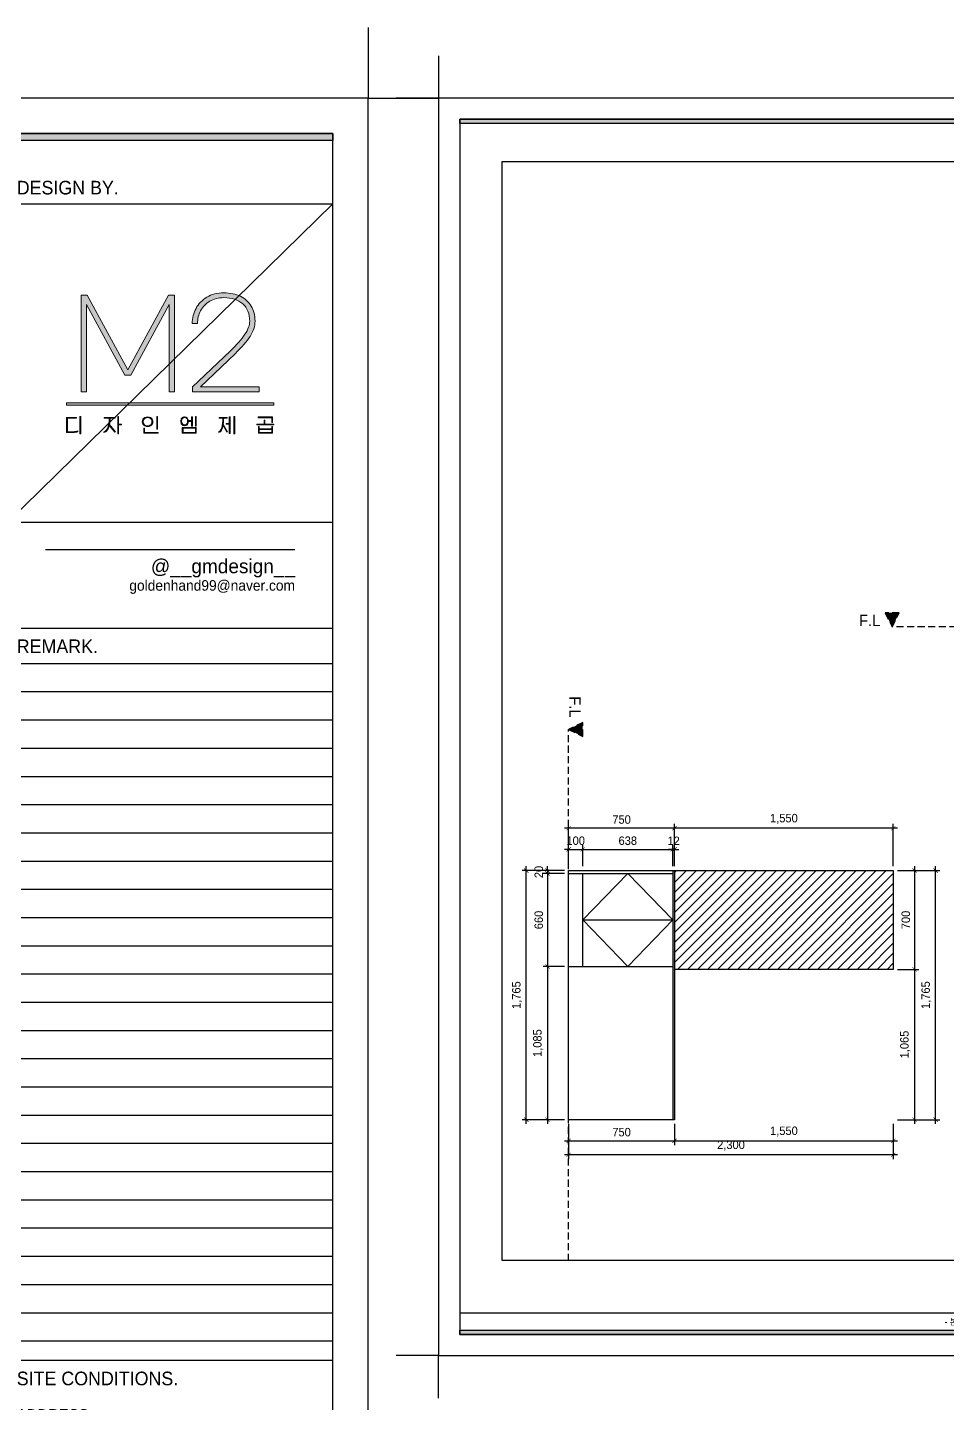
# Model space of a CAD drawing. Header units: inches. Extents: x 180277 to 249577, y 30223 to 92457.
# Drawn here: x 220865 to 227382, y 60517 to 70266 of the extents above; entities that cross this region are included whole.
import ezdxf
from ezdxf.enums import TextEntityAlignment as Align

# ---------------------------------------------------------------- set-up
doc = ezdxf.new("R2010")
doc.units = ezdxf.units.IN
doc.header["$LTSCALE"] = 50
doc.header["$MEASUREMENT"] = 0
doc.header["$PDSIZE"] = 700.071425
doc.linetypes.add('DASHEDX2', pattern=[1.5, 1, -0.5])
for name, color, linetype in [('03-WAL NEW', 3, 'Continuous'), ('06-FUR', 6, 'Continuous'), ('07-DIM WAL', 5, 'Continuous'), ('_U+B808_U+C774_U+C5B4 2', 7, 'Continuous'), ('F-SYM', 7, 'Continuous'), ('FORM(YOURNAME)-11', 1, 'Continuous'), ('FORM(YOURNAME)-11 @ 1', 1, 'Continuous')]:
    doc.layers.add(name, color=color, linetype=linetype)
doc.styles.add('HY 울릉도 L', font='')
doc.styles.add('YOURNAME', font='HY울릉도M.TTF')
doc.styles.add('코레일둥고', font='Korail_Round_Gothic_Medium.ttf')
doc.styles.get('HY 울릉도 L').set_extended_font_data('HY울릉도L')
doc.dimstyles.new('30', dxfattribs={"dimscale": 30, "dimtxt": 2, "dimasz": 1, "dimexe": 1, "dimexo": 1, "dimgap": 1, "dimtad": 1, "dimdec": 0, "dimrnd": 0.05, "dimdsep": 46, "dimlunit": 6, "dimtxsty": 'HY 울릉도 L', "dimblk": 'ARCHTICK', "dimcen": 2.5, "dimdle": 1, "dimclrd": 133, "dimclre": 133, "dimclrt": 30, "dimadec": 0, "dimazin": 0, "dimtfac": 1, "dimtdec": 0, "dimtix": 1, "dimtmove": 2, "dimatfit": 3, "dimldrblk": 'ARCHTICK', "dimfxl": 0, "dimlwd": -1, "dimlwe": -1, "dimarcsym": 0})

# ---------------------------------------------------------------- blocks, each defined once
blk = doc.blocks.new('block 34')
at = {"layer": '_U+B808_U+C774_U+C5B4 2'}
h = blk.add_hatch(color=35, dxfattribs=at)
h.dxf.hatch_style = 2
h.paths.add_polyline_path([(674.6, -105.53), (675.73, -105.53), (683.42, -119.69), (691.1, -105.53), (692.22, -105.53), (692.22, -123.82), (691.22, -123.82), (691.22, -107.31), (683.97, -120.67), (682.84, -120.67), (675.59, -107.31), (675.59, -123.82), (674.6, -123.82)])
h = blk.add_hatch(color=35, dxfattribs=at)
h.dxf.hatch_style = 2
edge = h.paths.add_edge_path()
edge.add_spline(control_points=[(704.68, -105.78), (705.57, -106.21), (706.25, -106.83), (706.73, -107.63), (707.21, -108.43), (707.45, -109.38), (707.45, -110.46), (707.45, -111.43), (707.14, -112.39), (706.53, -113.34), (705.92, -114.29), (704.98, -115.38), (703.7, -116.62), (703.7, -116.62), (697.12, -122.91), (697.12, -122.91), (697.12, -122.91), (708.26, -122.91), (708.26, -122.91), (708.26, -122.91), (708.26, -123.82), (708.26, -123.82), (708.26, -123.82), (695.66, -123.82), (695.66, -123.82), (695.66, -123.82), (695.66, -122.91), (695.66, -122.91), (695.66, -122.91), (702.73, -116.15), (702.73, -116.15), (703.99, -114.93), (704.93, -113.86), (705.54, -112.95), (706.15, -112.03), (706.45, -111.2), (706.45, -110.46), (706.45, -109.07), (706.01, -107.98), (705.12, -107.2), (704.23, -106.42), (703.05, -106.03), (701.57, -106.03), (700.53, -106.03), (699.64, -106.26), (698.89, -106.71), (698.15, -107.15), (697.57, -107.75), (697.18, -108.5), (696.79, -109.25), (696.59, -110.06), (696.59, -110.94), (696.59, -110.94), (695.59, -110.94), (695.59, -110.94), (695.59, -109.89), (695.83, -108.93), (696.3, -108.05), (696.77, -107.17), (697.46, -106.46), (698.36, -105.93), (699.26, -105.4), (700.33, -105.13), (701.57, -105.13), (702.76, -105.13), (703.79, -105.35), (704.68, -105.78)], knot_values=[0, 0, 0, 0, 1, 1, 1, 2, 2, 2, 3, 3, 3, 4, 4, 4, 5, 5, 5, 6, 6, 6, 7, 7, 7, 8, 8, 8, 9, 9, 9, 10, 10, 10, 11, 11, 11, 12, 12, 12, 13, 13, 13, 14, 14, 14, 15, 15, 15, 16, 16, 16, 17, 17, 17, 18, 18, 18, 19, 19, 19, 20, 20, 20, 21, 21, 21, 22, 22, 22, 22], degree=3, periodic=0)
at = {"layer": '_U+B808_U+C774_U+C5B4 2', "lineweight": 0}
blk.add_lwpolyline([(674.6, -105.53), (675.73, -105.53), (683.42, -119.69), (691.1, -105.53), (692.22, -105.53), (692.22, -123.82), (691.22, -123.82), (691.22, -107.31), (683.97, -120.67), (682.84, -120.67), (675.59, -107.31), (675.59, -123.82), (674.6, -123.82), (674.6, -105.53)], dxfattribs=at)
blk.add_open_spline([(704.68, -105.78), (705.57, -106.21), (706.25, -106.83), (706.73, -107.63), (707.21, -108.43), (707.45, -109.38), (707.45, -110.46), (707.45, -111.43), (707.14, -112.39), (706.53, -113.34), (705.92, -114.29), (704.98, -115.38), (703.7, -116.62), (703.7, -116.62), (697.12, -122.91), (697.12, -122.91), (697.12, -122.91), (708.26, -122.91), (708.26, -122.91), (708.26, -122.91), (708.26, -123.82), (708.26, -123.82), (708.26, -123.82), (695.66, -123.82), (695.66, -123.82), (695.66, -123.82), (695.66, -122.91), (695.66, -122.91), (695.66, -122.91), (702.73, -116.15), (702.73, -116.15), (703.99, -114.93), (704.93, -113.86), (705.54, -112.95), (706.15, -112.03), (706.45, -111.2), (706.45, -110.46), (706.45, -109.07), (706.01, -107.98), (705.12, -107.2), (704.23, -106.42), (703.05, -106.03), (701.57, -106.03), (700.53, -106.03), (699.64, -106.26), (698.89, -106.71), (698.15, -107.15), (697.57, -107.75), (697.18, -108.5), (696.79, -109.25), (696.59, -110.06), (696.59, -110.94), (696.59, -110.94), (695.59, -110.94), (695.59, -110.94), (695.59, -109.89), (695.83, -108.93), (696.3, -108.05), (696.77, -107.17), (697.46, -106.46), (698.36, -105.93), (699.26, -105.4), (700.33, -105.13), (701.57, -105.13), (702.76, -105.13), (703.79, -105.35), (704.68, -105.78)], degree=3, knots=[0, 0, 0, 0, 1, 1, 1, 2, 2, 2, 3, 3, 3, 4, 4, 4, 5, 5, 5, 6, 6, 6, 7, 7, 7, 8, 8, 8, 9, 9, 9, 10, 10, 10, 11, 11, 11, 12, 12, 12, 13, 13, 13, 14, 14, 14, 15, 15, 15, 16, 16, 16, 17, 17, 17, 18, 18, 18, 19, 19, 19, 20, 20, 20, 21, 21, 21, 22, 22, 22, 22], dxfattribs=at)
blk = doc.blocks.new('block 35')
at = {"layer": '_U+B808_U+C774_U+C5B4 2'}
h = blk.add_hatch(color=35, dxfattribs=at)
h.dxf.hatch_style = 2
edge = h.paths.add_edge_path()
edge.add_spline(control_points=[(673.72, -128.8), (673.72, -128.8), (672, -128.8), (672, -128.8), (672, -128.8), (672, -131.36), (672, -131.36), (672, -131.36), (673.14, -131.36), (673.14, -131.36), (673.29, -131.36), (673.44, -131.34), (673.6, -131.31), (673.75, -131.28), (673.88, -131.24), (673.98, -131.2), (673.98, -131.2), (673.98, -131.35), (673.98, -131.35), (673.88, -131.4), (673.75, -131.44), (673.6, -131.47), (673.45, -131.49), (673.3, -131.51), (673.14, -131.51), (673.14, -131.51), (671.83, -131.51), (671.83, -131.51), (671.83, -131.51), (671.83, -128.65), (671.83, -128.65), (671.83, -128.65), (673.72, -128.65), (673.72, -128.65), (673.72, -128.65), (673.72, -128.8), (673.72, -128.8)], knot_values=[0, 0, 0, 0, 1, 1, 1, 2, 2, 2, 3, 3, 3, 4, 4, 4, 5, 5, 5, 6, 6, 6, 7, 7, 7, 8, 8, 8, 9, 9, 9, 10, 10, 10, 11, 11, 11, 12, 12, 12, 12], degree=3, periodic=0)
h.paths.add_polyline_path([(674.54, -131.73), (674.38, -131.74), (674.38, -128.5), (674.54, -128.5)])
h = blk.add_hatch(color=35, dxfattribs=at)
h.dxf.hatch_style = 2
edge = h.paths.add_edge_path()
edge.add_spline(control_points=[(679.96, -130.01), (679.96, -130.01), (681.09, -131.37), (681.09, -131.37), (681.09, -131.37), (680.96, -131.47), (680.96, -131.47), (680.96, -131.47), (679.92, -130.19), (679.92, -130.19), (679.82, -130.57), (679.69, -130.87), (679.52, -131.09), (679.35, -131.32), (679.14, -131.46), (678.9, -131.51), (678.9, -131.51), (678.9, -131.36), (678.9, -131.36), (679.11, -131.3), (679.3, -131.16), (679.45, -130.93), (679.6, -130.7), (679.71, -130.39), (679.79, -130.03), (679.86, -129.66), (679.91, -129.25), (679.91, -128.8), (679.91, -128.8), (678.97, -128.8), (678.97, -128.8), (678.97, -128.8), (678.97, -128.65), (678.97, -128.65), (678.97, -128.65), (681, -128.65), (681, -128.65), (681, -128.65), (681, -128.8), (681, -128.8), (681, -128.8), (680.07, -128.8), (680.07, -128.8), (680.06, -129.26), (680.03, -129.66), (679.96, -130.01)], knot_values=[0, 0, 0, 0, 1, 1, 1, 2, 2, 2, 3, 3, 3, 4, 4, 4, 5, 5, 5, 6, 6, 6, 7, 7, 7, 8, 8, 8, 9, 9, 9, 10, 10, 10, 11, 11, 11, 12, 12, 12, 13, 13, 13, 14, 14, 14, 15, 15, 15, 15], degree=3, periodic=0)
h.paths.add_polyline_path([(682.21, -130.06), (681.69, -130.06), (681.69, -131.73), (681.54, -131.73), (681.54, -128.5), (681.69, -128.5), (681.69, -129.92), (682.21, -129.92)])
h = blk.add_hatch(color=35, dxfattribs=at)
h.dxf.hatch_style = 2
edge = h.paths.add_edge_path()
edge.add_spline(control_points=[(687.69, -128.68), (687.84, -128.76), (687.95, -128.87), (688.03, -129.01), (688.11, -129.15), (688.15, -129.3), (688.15, -129.47), (688.15, -129.64), (688.11, -129.8), (688.03, -129.94), (687.95, -130.08), (687.84, -130.19), (687.69, -130.27), (687.54, -130.35), (687.36, -130.39), (687.15, -130.39), (686.95, -130.39), (686.77, -130.35), (686.62, -130.27), (686.47, -130.19), (686.36, -130.08), (686.28, -129.94), (686.2, -129.8), (686.16, -129.64), (686.16, -129.47), (686.16, -129.3), (686.2, -129.15), (686.28, -129.01), (686.36, -128.87), (686.47, -128.76), (686.62, -128.68), (686.77, -128.6), (686.95, -128.56), (687.15, -128.56), (687.36, -128.56), (687.54, -128.6), (687.69, -128.68)], knot_values=[0, 0, 0, 0, 1, 1, 1, 2, 2, 2, 3, 3, 3, 4, 4, 4, 5, 5, 5, 6, 6, 6, 7, 7, 7, 8, 8, 8, 9, 9, 9, 10, 10, 10, 11, 11, 11, 12, 12, 12, 12], degree=3, periodic=0)
edge = h.paths.add_edge_path()
edge.add_spline(control_points=[(686.72, -128.79), (686.59, -128.86), (686.49, -128.95), (686.43, -129.07), (686.36, -129.18), (686.32, -129.32), (686.32, -129.47), (686.32, -129.63), (686.36, -129.76), (686.43, -129.88), (686.49, -130), (686.59, -130.09), (686.72, -130.15), (686.84, -130.22), (686.99, -130.25), (687.15, -130.25), (687.32, -130.25), (687.46, -130.22), (687.59, -130.15), (687.72, -130.09), (687.81, -130), (687.88, -129.88), (687.95, -129.76), (687.98, -129.63), (687.98, -129.47), (687.98, -129.32), (687.95, -129.18), (687.88, -129.07), (687.81, -128.95), (687.72, -128.86), (687.59, -128.79), (687.46, -128.73), (687.32, -128.7), (687.15, -128.7), (686.99, -128.7), (686.84, -128.73), (686.72, -128.79)], knot_values=[0, 0, 0, 0, 1, 1, 1, 2, 2, 2, 3, 3, 3, 4, 4, 4, 5, 5, 5, 6, 6, 6, 7, 7, 7, 8, 8, 8, 9, 9, 9, 10, 10, 10, 11, 11, 11, 12, 12, 12, 12], degree=3, periodic=0)
h.paths.add_polyline_path([(686.6, -131.51), (689.15, -131.51), (689.15, -131.66), (686.44, -131.66), (686.44, -130.66), (686.6, -130.66)])
h.paths.add_polyline_path([(689.03, -130.91), (688.87, -130.91), (688.87, -128.5), (689.03, -128.5)])
h = blk.add_hatch(color=35, dxfattribs=at)
h.dxf.hatch_style = 2
edge = h.paths.add_edge_path()
edge.add_spline(control_points=[(694.67, -130), (694.55, -130.16), (694.37, -130.23), (694.14, -130.23), (693.91, -130.23), (693.73, -130.16), (693.61, -130), (693.48, -129.84), (693.42, -129.64), (693.42, -129.39), (693.42, -129.14), (693.48, -128.94), (693.61, -128.78), (693.73, -128.62), (693.91, -128.54), (694.14, -128.54), (694.35, -128.54), (694.51, -128.61), (694.63, -128.74), (694.75, -128.87), (694.83, -129.04), (694.85, -129.25), (694.85, -129.25), (695.45, -129.25), (695.45, -129.25), (695.45, -129.25), (695.45, -128.52), (695.45, -128.52), (695.45, -128.52), (695.61, -128.52), (695.61, -128.52), (695.61, -128.52), (695.61, -130.29), (695.61, -130.29), (695.61, -130.29), (695.45, -130.29), (695.45, -130.29), (695.45, -130.29), (695.45, -129.4), (695.45, -129.4), (695.45, -129.4), (694.86, -129.4), (694.86, -129.4), (694.85, -129.64), (694.79, -129.85), (694.67, -130)], knot_values=[0, 0, 0, 0, 1, 1, 1, 2, 2, 2, 3, 3, 3, 4, 4, 4, 5, 5, 5, 6, 6, 6, 7, 7, 7, 8, 8, 8, 9, 9, 9, 10, 10, 10, 11, 11, 11, 12, 12, 12, 13, 13, 13, 14, 14, 14, 15, 15, 15, 15], degree=3, periodic=0)
edge = h.paths.add_edge_path()
edge.add_spline(control_points=[(693.73, -129.9), (693.83, -130.03), (693.97, -130.09), (694.14, -130.09), (694.31, -130.09), (694.45, -130.03), (694.55, -129.9), (694.65, -129.78), (694.7, -129.61), (694.7, -129.39), (694.7, -129.17), (694.65, -129), (694.55, -128.87), (694.45, -128.75), (694.31, -128.69), (694.14, -128.69), (693.97, -128.69), (693.83, -128.75), (693.73, -128.87), (693.63, -129), (693.58, -129.17), (693.58, -129.39), (693.58, -129.61), (693.63, -129.78), (693.73, -129.9)], knot_values=[0, 0, 0, 0, 1, 1, 1, 2, 2, 2, 3, 3, 3, 4, 4, 4, 5, 5, 5, 6, 6, 6, 7, 7, 7, 8, 8, 8, 8], degree=3, periodic=0)
h.paths.add_polyline_path([(693.69, -130.55), (696.36, -130.55), (696.36, -131.66), (693.69, -131.66)])
h.paths.add_polyline_path([(693.85, -131.51), (696.2, -131.51), (696.2, -130.7), (693.85, -130.7)])
h.paths.add_polyline_path([(696.36, -128.5), (696.36, -130.32), (696.2, -130.32), (696.2, -128.5)])
h = blk.add_hatch(color=35, dxfattribs=at)
h.dxf.hatch_style = 2
edge = h.paths.add_edge_path()
edge.add_spline(control_points=[(701.46, -129.93), (701.46, -129.93), (702.28, -131.39), (702.28, -131.39), (702.28, -131.39), (702.15, -131.47), (702.15, -131.47), (702.15, -131.47), (701.43, -130.17), (701.43, -130.17), (701.3, -130.94), (701.03, -131.39), (700.63, -131.51), (700.63, -131.51), (700.63, -131.35), (700.63, -131.35), (700.88, -131.26), (701.06, -130.99), (701.18, -130.55), (701.3, -130.1), (701.37, -129.52), (701.37, -128.8), (701.37, -128.8), (700.67, -128.8), (700.67, -128.8), (700.67, -128.8), (700.67, -128.65), (700.67, -128.65), (700.67, -128.65), (702.19, -128.65), (702.19, -128.65), (702.19, -128.65), (702.19, -128.8), (702.19, -128.8), (702.19, -128.8), (701.53, -128.8), (701.53, -128.8), (701.52, -129.25), (701.5, -129.63), (701.46, -129.93)], knot_values=[0, 0, 0, 0, 1, 1, 1, 2, 2, 2, 3, 3, 3, 4, 4, 4, 5, 5, 5, 6, 6, 6, 7, 7, 7, 8, 8, 8, 9, 9, 9, 10, 10, 10, 11, 11, 11, 12, 12, 12, 13, 13, 13, 13], degree=3, periodic=0)
h.paths.add_polyline_path([(702.59, -128.52), (702.75, -128.52), (702.75, -131.68), (702.59, -131.68), (702.59, -129.95), (702, -129.95), (702, -129.8), (702.59, -129.8)])
h.paths.add_polyline_path([(703.61, -128.5), (703.61, -131.73), (703.45, -131.73), (703.45, -128.5)])
h = blk.add_hatch(color=35, dxfattribs=at)
h.dxf.hatch_style = 2
h.paths.add_polyline_path([(711.02, -129.93), (711.02, -130.07), (707.82, -130.07), (707.82, -129.93), (709.16, -129.93), (709.16, -129.2), (709.32, -129.2), (709.32, -129.93)])
h.paths.add_polyline_path([(710.61, -128.72), (708.07, -128.72), (708.07, -128.57), (710.77, -128.57), (710.77, -129.64), (710.61, -129.64)])
h.paths.add_polyline_path([(710.61, -130.36), (710.77, -130.36), (710.77, -131.66), (708.08, -131.66), (708.08, -130.36), (708.24, -130.36), (708.24, -130.83), (710.61, -130.83)])
h.paths.add_polyline_path([(710.61, -131.52), (710.61, -130.97), (708.24, -130.97), (708.24, -131.52)])
at = {"layer": '_U+B808_U+C774_U+C5B4 2', "lineweight": 0}
for points in [[(674.54, -131.73), (674.38, -131.74), (674.38, -128.5), (674.54, -128.5), (674.54, -131.73)], [(682.21, -130.06), (681.69, -130.06), (681.69, -131.73), (681.54, -131.73), (681.54, -128.5), (681.69, -128.5), (681.69, -129.92), (682.21, -129.92), (682.21, -130.06)], [(689.03, -130.91), (688.87, -130.91), (688.87, -128.5), (689.03, -128.5), (689.03, -130.91)], [(696.36, -128.5), (696.36, -130.32), (696.2, -130.32), (696.2, -128.5), (696.36, -128.5)], [(702.59, -128.52), (702.75, -128.52), (702.75, -131.68), (702.59, -131.68), (702.59, -129.95), (702, -129.95), (702, -129.8), (702.59, -129.8), (702.59, -128.52)], [(703.61, -128.5), (703.61, -131.73), (703.45, -131.73), (703.45, -128.5), (703.61, -128.5)], [(711.02, -129.93), (711.02, -130.07), (707.82, -130.07), (707.82, -129.93), (709.16, -129.93), (709.16, -129.2), (709.32, -129.2), (709.32, -129.93), (711.02, -129.93)], [(710.61, -128.72), (708.07, -128.72), (708.07, -128.57), (710.77, -128.57), (710.77, -129.64), (710.61, -129.64), (710.61, -128.72)], [(686.6, -131.51), (689.15, -131.51), (689.15, -131.66), (686.44, -131.66), (686.44, -130.66), (686.6, -130.66), (686.6, -131.51)], [(693.69, -130.55), (696.36, -130.55), (696.36, -131.66), (693.69, -131.66), (693.69, -130.55)], [(693.85, -131.51), (696.2, -131.51), (696.2, -130.7), (693.85, -130.7), (693.85, -131.51)], [(710.61, -130.36), (710.77, -130.36), (710.77, -131.66), (708.08, -131.66), (708.08, -130.36), (708.24, -130.36), (708.24, -130.83), (710.61, -130.83), (710.61, -130.36)], [(710.61, -131.52), (710.61, -130.97), (708.24, -130.97), (708.24, -131.52), (710.61, -131.52)]]:
    blk.add_lwpolyline(points, dxfattribs=at)
for points, knots in [([(673.72, -128.8), (673.72, -128.8), (672, -128.8), (672, -128.8), (672, -128.8), (672, -131.36), (672, -131.36), (672, -131.36), (673.14, -131.36), (673.14, -131.36), (673.29, -131.36), (673.44, -131.34), (673.6, -131.31), (673.75, -131.28), (673.88, -131.24), (673.98, -131.2), (673.98, -131.2), (673.98, -131.35), (673.98, -131.35), (673.88, -131.4), (673.75, -131.44), (673.6, -131.47), (673.45, -131.49), (673.3, -131.51), (673.14, -131.51), (673.14, -131.51), (671.83, -131.51), (671.83, -131.51), (671.83, -131.51), (671.83, -128.65), (671.83, -128.65), (671.83, -128.65), (673.72, -128.65), (673.72, -128.65), (673.72, -128.65), (673.72, -128.8), (673.72, -128.8)], [0, 0, 0, 0, 1, 1, 1, 2, 2, 2, 3, 3, 3, 4, 4, 4, 5, 5, 5, 6, 6, 6, 7, 7, 7, 8, 8, 8, 9, 9, 9, 10, 10, 10, 11, 11, 11, 12, 12, 12, 12]), ([(679.96, -130.01), (679.96, -130.01), (681.09, -131.37), (681.09, -131.37), (681.09, -131.37), (680.96, -131.47), (680.96, -131.47), (680.96, -131.47), (679.92, -130.19), (679.92, -130.19), (679.82, -130.57), (679.69, -130.87), (679.52, -131.09), (679.35, -131.32), (679.14, -131.46), (678.9, -131.51), (678.9, -131.51), (678.9, -131.36), (678.9, -131.36), (679.11, -131.3), (679.3, -131.16), (679.45, -130.93), (679.6, -130.7), (679.71, -130.39), (679.79, -130.03), (679.86, -129.66), (679.91, -129.25), (679.91, -128.8), (679.91, -128.8), (678.97, -128.8), (678.97, -128.8), (678.97, -128.8), (678.97, -128.65), (678.97, -128.65), (678.97, -128.65), (681, -128.65), (681, -128.65), (681, -128.65), (681, -128.8), (681, -128.8), (681, -128.8), (680.07, -128.8), (680.07, -128.8), (680.06, -129.26), (680.03, -129.66), (679.96, -130.01)], [0, 0, 0, 0, 1, 1, 1, 2, 2, 2, 3, 3, 3, 4, 4, 4, 5, 5, 5, 6, 6, 6, 7, 7, 7, 8, 8, 8, 9, 9, 9, 10, 10, 10, 11, 11, 11, 12, 12, 12, 13, 13, 13, 14, 14, 14, 15, 15, 15, 15]), ([(687.69, -128.68), (687.84, -128.76), (687.95, -128.87), (688.03, -129.01), (688.11, -129.15), (688.15, -129.3), (688.15, -129.47), (688.15, -129.64), (688.11, -129.8), (688.03, -129.94), (687.95, -130.08), (687.84, -130.19), (687.69, -130.27), (687.54, -130.35), (687.36, -130.39), (687.15, -130.39), (686.95, -130.39), (686.77, -130.35), (686.62, -130.27), (686.47, -130.19), (686.36, -130.08), (686.28, -129.94), (686.2, -129.8), (686.16, -129.64), (686.16, -129.47), (686.16, -129.3), (686.2, -129.15), (686.28, -129.01), (686.36, -128.87), (686.47, -128.76), (686.62, -128.68), (686.77, -128.6), (686.95, -128.56), (687.15, -128.56), (687.36, -128.56), (687.54, -128.6), (687.69, -128.68)], [0, 0, 0, 0, 1, 1, 1, 2, 2, 2, 3, 3, 3, 4, 4, 4, 5, 5, 5, 6, 6, 6, 7, 7, 7, 8, 8, 8, 9, 9, 9, 10, 10, 10, 11, 11, 11, 12, 12, 12, 12]), ([(686.72, -128.79), (686.59, -128.86), (686.49, -128.95), (686.43, -129.07), (686.36, -129.18), (686.32, -129.32), (686.32, -129.47), (686.32, -129.63), (686.36, -129.76), (686.43, -129.88), (686.49, -130), (686.59, -130.09), (686.72, -130.15), (686.84, -130.22), (686.99, -130.25), (687.15, -130.25), (687.32, -130.25), (687.46, -130.22), (687.59, -130.15), (687.72, -130.09), (687.81, -130), (687.88, -129.88), (687.95, -129.76), (687.98, -129.63), (687.98, -129.47), (687.98, -129.32), (687.95, -129.18), (687.88, -129.07), (687.81, -128.95), (687.72, -128.86), (687.59, -128.79), (687.46, -128.73), (687.32, -128.7), (687.15, -128.7), (686.99, -128.7), (686.84, -128.73), (686.72, -128.79)], [0, 0, 0, 0, 1, 1, 1, 2, 2, 2, 3, 3, 3, 4, 4, 4, 5, 5, 5, 6, 6, 6, 7, 7, 7, 8, 8, 8, 9, 9, 9, 10, 10, 10, 11, 11, 11, 12, 12, 12, 12]), ([(694.67, -130), (694.55, -130.16), (694.37, -130.23), (694.14, -130.23), (693.91, -130.23), (693.73, -130.16), (693.61, -130), (693.48, -129.84), (693.42, -129.64), (693.42, -129.39), (693.42, -129.14), (693.48, -128.94), (693.61, -128.78), (693.73, -128.62), (693.91, -128.54), (694.14, -128.54), (694.35, -128.54), (694.51, -128.61), (694.63, -128.74), (694.75, -128.87), (694.83, -129.04), (694.85, -129.25), (694.85, -129.25), (695.45, -129.25), (695.45, -129.25), (695.45, -129.25), (695.45, -128.52), (695.45, -128.52), (695.45, -128.52), (695.61, -128.52), (695.61, -128.52), (695.61, -128.52), (695.61, -130.29), (695.61, -130.29), (695.61, -130.29), (695.45, -130.29), (695.45, -130.29), (695.45, -130.29), (695.45, -129.4), (695.45, -129.4), (695.45, -129.4), (694.86, -129.4), (694.86, -129.4), (694.85, -129.64), (694.79, -129.85), (694.67, -130)], [0, 0, 0, 0, 1, 1, 1, 2, 2, 2, 3, 3, 3, 4, 4, 4, 5, 5, 5, 6, 6, 6, 7, 7, 7, 8, 8, 8, 9, 9, 9, 10, 10, 10, 11, 11, 11, 12, 12, 12, 13, 13, 13, 14, 14, 14, 15, 15, 15, 15]), ([(693.73, -129.9), (693.83, -130.03), (693.97, -130.09), (694.14, -130.09), (694.31, -130.09), (694.45, -130.03), (694.55, -129.9), (694.65, -129.78), (694.7, -129.61), (694.7, -129.39), (694.7, -129.17), (694.65, -129), (694.55, -128.87), (694.45, -128.75), (694.31, -128.69), (694.14, -128.69), (693.97, -128.69), (693.83, -128.75), (693.73, -128.87), (693.63, -129), (693.58, -129.17), (693.58, -129.39), (693.58, -129.61), (693.63, -129.78), (693.73, -129.9)], [0, 0, 0, 0, 1, 1, 1, 2, 2, 2, 3, 3, 3, 4, 4, 4, 5, 5, 5, 6, 6, 6, 7, 7, 7, 8, 8, 8, 8]), ([(701.46, -129.93), (701.46, -129.93), (702.28, -131.39), (702.28, -131.39), (702.28, -131.39), (702.15, -131.47), (702.15, -131.47), (702.15, -131.47), (701.43, -130.17), (701.43, -130.17), (701.3, -130.94), (701.03, -131.39), (700.63, -131.51), (700.63, -131.51), (700.63, -131.35), (700.63, -131.35), (700.88, -131.26), (701.06, -130.99), (701.18, -130.55), (701.3, -130.1), (701.37, -129.52), (701.37, -128.8), (701.37, -128.8), (700.67, -128.8), (700.67, -128.8), (700.67, -128.8), (700.67, -128.65), (700.67, -128.65), (700.67, -128.65), (702.19, -128.65), (702.19, -128.65), (702.19, -128.65), (702.19, -128.8), (702.19, -128.8), (702.19, -128.8), (701.53, -128.8), (701.53, -128.8), (701.52, -129.25), (701.5, -129.63), (701.46, -129.93)], [0, 0, 0, 0, 1, 1, 1, 2, 2, 2, 3, 3, 3, 4, 4, 4, 5, 5, 5, 6, 6, 6, 7, 7, 7, 8, 8, 8, 9, 9, 9, 10, 10, 10, 11, 11, 11, 12, 12, 12, 13, 13, 13, 13])]:
    blk.add_open_spline(points, degree=3, knots=knots, dxfattribs=at)
blk = doc.blocks.new('block 33')
at = {"layer": '_U+B808_U+C774_U+C5B4 2'}
for name in ['block 34', 'block 35']:
    blk.add_blockref(name, (0, 0), dxfattribs=at)
blk = doc.blocks.new('block 32')
at = {"layer": '_U+B808_U+C774_U+C5B4 2'}
h = blk.add_hatch(color=35, dxfattribs=at)
h.dxf.hatch_style = 2
h.paths.add_polyline_path([(711.02, -126.32), (671.83, -126.32), (671.83, -125.91), (711.02, -125.91)])
at = {"layer": '_U+B808_U+C774_U+C5B4 2', "lineweight": 0}
blk.add_lwpolyline([(711.02, -126.32), (671.83, -126.32), (671.83, -125.91), (711.02, -125.91), (711.02, -126.32)], dxfattribs=at)
at = {"layer": '_U+B808_U+C774_U+C5B4 2'}
blk.add_blockref('block 33', (0, 0), dxfattribs=at)
blk = doc.blocks.new('FORM-PLAN')
at = {"layer": 'FORM(YOURNAME)-11'}
h = blk.add_hatch(color=256, dxfattribs=at)
h.dxf.hatch_style = 1
h.paths.add_polyline_path([(-71444, 55115), (10556, 55115), (10556, 54915), (-71444, 54915)])
h.paths.add_polyline_path([(-71444, -2085), (10556, -2085), (10556, -2285), (-71444, -2285)])
at = {"layer": 'Defpoints', "color": 158}
for p, q in [((1346, 54915), (1346, -2085)), ((1346, 53115), (10556, 53115)), ((1346, 44093), (10556, 53115)), ((1346, 44093), (10556, 44093)), ((1346, 40093), (10556, 40093)), ((1346, 39293), (10556, 39293)), ((1346, 38493), (10556, 38493)), ((1346, 37693), (10556, 37693)), ((1346, 36893), (10556, 36893)), ((1346, 36093), (10556, 36093)), ((1346, 35293), (10556, 35293)), ((1346, 34493), (10556, 34493)), ((1346, 33693), (10556, 33693)), ((1346, 32893), (10556, 32893)), ((1346, 32093), (10556, 32093)), ((1346, 31293), (10556, 31293)), ((1346, 30493), (10556, 30493)), ((1346, 29693), (10556, 29693)), ((1346, 28893), (10556, 28893)), ((1346, 28093), (10556, 28093)), ((1346, 27293), (10556, 27293)), ((1346, 26493), (10556, 26493)), ((1346, 25693), (10556, 25693)), ((1346, 24893), (10556, 24893)), ((1346, 24093), (10556, 24093)), ((1346, 23293), (10556, 23293)), ((1346, 22493), (10556, 22493)), ((1346, 21693), (10556, 21693)), ((1346, 20893), (10556, 20893)), ((1346, -1285), (-71444, -1285))]:
    blk.add_line(p, q, dxfattribs=at)
at = {"layer": 'Defpoints', "color": 1}
for points in [[(-72444, 58115), (-72444, 56115), (-74444, 56115)], [(11556, 58115), (11556, 56115), (13556, 56115)], [(-72444, -5285), (-72444, -3285), (-74444, -3285)], [(11556, -5285), (11556, -3285), (13556, -3285)]]:
    blk.add_lwpolyline(points, dxfattribs=at)
at = {"layer": 'Defpoints', "color": 158}
for points in [[(-71444, -2285), (10556, -2285), (10556, 55115), (-71444, 55115)], [(-69444, 53115), (-64, 53115), (-64, 1215), (-69444, 1215)]]:
    blk.add_lwpolyline(points, close=True, dxfattribs=at)
at = {"layer": 'FORM(YOURNAME)-11', "color": 251}
blk.add_line((2415, 43323), (9487, 43323), dxfattribs=at)
at = {"layer": 'FORM(YOURNAME)-11', "color": 14}
for p, q in [((1346, 41093), (10556, 41093)), ((1346, 20344), (10556, 20344)), ((1346, 13651), (10556, 13651)), ((1346, 11398), (10556, 11398)), ((1346, 9146), (10556, 9146)), ((1346, 6893), (10556, 6893)), ((1346, 4641), (10556, 4641)), ((1346, 2388), (10556, 2388)), ((5951, 2388), (5951, -2085)), ((1346, 136), (10556, 136))]:
    blk.add_line(p, q, dxfattribs=at)
at = {"layer": 'FORM(YOURNAME)-11', "color": 250}
blk.add_lwpolyline([(-72444, -3285), (11556, -3285), (11556, 56115), (-72444, 56115)], close=True, dxfattribs=at)
at = {"layer": 'FORM(YOURNAME)-11'}
for points in [[(-71444, 55115), (10556, 55115), (10556, 54915), (-71444, 54915)], [(-71444, -2085), (10556, -2085), (10556, -2285), (-71444, -2285)]]:
    blk.add_lwpolyline(points, close=True, dxfattribs=at)
at = {"layer": '_U+B808_U+C774_U+C5B4 2', "xscale": 150, "yscale": 150, "zscale": 150}
blk.add_blockref('block 32', (-97763, 66364), dxfattribs=at)
at = {"layer": 'FORM(YOURNAME)-11', "color": 14, "style": 'YOURNAME'}
for s, height, p in [('DESIGN BY.', 386.1, (1603, 53577)), ('REMARK.', 386.1, (1603, 40579)), ('SITE CONDITIONS.', 386.14, (1603, 19829)), ('PROJECT TYPE.', 386.14, (1603, 13136)), ('PROJECT TITLE.', 386.14, (1603, 10883)), ('DRAWING TITLE.', 386.14, (1603, 8631)), ('SCALE.', 386.1, (1603, 6378)), ('DATE.', 386.1, (1603, 4126)), ('DRAWN BY.', 386.1, (1603, 1873)), ('CHECKED BY.', 386.14, (6240, 1873)), ('DRAWING No.', 386.14, (1603, -379)), ('SHEET No.', 386.1, (6240, -379))]:
    blk.add_text(s, height=height, dxfattribs=at).set_placement(p, align=Align.MIDDLE_LEFT)
for s, height, width, p in [('@__gmdesign__', 400, 1.03, (9487, 42649)), ('goldenhand99@naver.com', 300, 0.995, (9487, 42154))]:
    blk.add_text(s, height=height, dxfattribs=dict(at, width=width)).set_placement(p, align=Align.RIGHT)
at = {"layer": 'FORM(YOURNAME)-11', "color": 251, "style": 'YOURNAME'}
for s, p in [('ADDRESS.', (1603, 18799)), ('AREA.', (1603, 16740)), ('HEIGHT.', (1603, 14809))]:
    blk.add_text(s, height=321.8, dxfattribs=at).set_placement(p, align=Align.MIDDLE_LEFT)
at = {"layer": 'FORM(YOURNAME)-11', "color": 1, "style": 'YOURNAME'}
blk.add_text("- 본 도서는 어떠한 경우에도 무단으로 도용할 수 없으며 도용시 '지적재산권' 보호에 관한 법률에 의거, 법적 분쟁이 발생합니다.  또한 본 도서에 관한 모든 저작권은 당사에 있습니다. -", height=300, dxfattribs=at).set_placement((-32990, -1685), align=Align.MIDDLE_CENTER)
at = {"layer": 'FORM(YOURNAME)-11', "color": 3, "style": 'YOURNAME'}
for tag, height, p in [('1', 450, (9905, 18188)), ('2', 450, (9905, 17544)), ('3', 450, (9905, 16257)), ('4', 450, (9905, 14326)), ('5', 515, (9905, 12009)), ('6', 515, (9905, 9757)), ('7', 515, (9905, 7504)), ('8', 515, (9905, 5252)), ('9', 515, (9905, 2999)), ('10', 515, (5655, 811)), ('11', 515, (9905, 747)), ('12', 515, (5655, -1441)), ('13', 515, (9905, -1441))]:
    blk.add_attdef(tag, text='', height=height, dxfattribs=at).set_placement(p, align=Align.MIDDLE_RIGHT)
blk = doc.blocks.new('*U463')
at = {"layer": 'F-SYM', "xscale": 0.2500000000000001, "yscale": 0.2500000000000001, "zscale": 0.2500000000000001}
blk.add_blockref('FORM-PLAN', (220387.7, 55737.3), dxfattribs=at)
blk = doc.blocks.new('*U464')
at = {"layer": 'F-SYM'}
ref = blk.add_blockref('FORM-PLAN', (234643.3, 61348.8), dxfattribs=dict(at, xscale=0.15, yscale=0.15, zscale=0.15))
ref.add_attrib('4', '2280mm(최고2318mm)', dxfattribs={"layer": 'FORM(YOURNAME)-11 @ 1', "color": 3, "height": 67.5, "style": 'YOURNAME'}).set_placement((236174, 63486.5), align=Align.MIDDLE_RIGHT)
ref.add_attrib('3', '100.91 m2 / 30.53py', dxfattribs={"layer": 'FORM(YOURNAME)-11 @ 1', "color": 3, "height": 60, "style": 'YOURNAME'}).set_placement((236174, 63722.7), align=Align.MIDDLE_RIGHT)
ref.add_attrib('2', '309동 502호', dxfattribs={"layer": 'FORM(YOURNAME)-11 @ 1', "color": 3, "height": 60, "style": 'YOURNAME'}).set_placement((236174, 63978), align=Align.MIDDLE_RIGHT)
ref.add_attrib('1', '일도대유대림', dxfattribs={"layer": 'FORM(YOURNAME)-11 @ 1', "color": 3, "height": 60, "style": 'YOURNAME'}).set_placement((236174, 64061.6), align=Align.MIDDLE_RIGHT)
ref.add_attrib('5', '아파트 리모델링', dxfattribs={"layer": 'FORM(YOURNAME)-11 @ 1', "color": 3, "height": 75, "style": 'YOURNAME'}).set_placement((236174, 63200.8), align=Align.MIDDLE_RIGHT)
ref.add_attrib('6', '일도대유대림 309-502', dxfattribs={"layer": 'FORM(YOURNAME)-11 @ 1', "color": 3, "height": 75, "style": 'YOURNAME'}).set_placement((236174, 62860.4), align=Align.MIDDLE_RIGHT)
ref.add_attrib('7', '가 구 입 면 도 (주방A)', dxfattribs={"layer": 'FORM(YOURNAME)-11 @ 1', "color": 3, "height": 75, "style": 'YOURNAME'}).set_placement((236174, 62507.7), align=Align.MIDDLE_RIGHT)
ref.add_attrib('8', 'A1:1/00 A3:1/30', dxfattribs={"layer": 'FORM(YOURNAME)-11 @ 1', "color": 3, "height": 90, "style": 'YOURNAME'}).set_placement((236174, 62169.4), align=Align.MIDDLE_RIGHT)
ref.add_attrib('9', '25.02.03', dxfattribs={"layer": 'FORM(YOURNAME)-11 @ 1', "color": 3, "height": 67.5, "style": 'YOURNAME'}).set_placement((236174, 61848), align=Align.MIDDLE_RIGHT)
blk = doc.blocks.new('_ArchTick')
at = {"color": 0, "linetype": 'ByBlock', "const_width": 0.15}
blk.add_lwpolyline([(-0.5, -0.5), (0.5, 0.5)], dxfattribs=at)
blk = doc.blocks.new('*D334')
at = {"layer": '07-DIM WAL', "color": 133}
for p, q in [((227028, 64293), (227178, 64293)), ((227148, 64323), (227148, 63563)), ((227028, 63593), (227178, 63593))]:
    blk.add_line(p, q, dxfattribs=at)
at = {"layer": 'Defpoints', "color": 0}
for p in [(226998, 64293), (226998, 63593), (227148, 63593)]:
    blk.add_point(p, dxfattribs=at)
at = {"layer": '07-DIM WAL', "color": 133, "xscale": 30, "yscale": 30, "zscale": 30}
for p, rotation in [((227148, 64293), 90), ((227148, 63593), 270)]:
    blk.add_blockref('_ArchTick', p, dxfattribs=dict(at, rotation=rotation))
at = {"layer": '07-DIM WAL', "color": 30, "insert": (227086.7, 63943), "char_height": 60, "attachment_point": 5, "rotation": 90, "style": 'HY 울릉도 L'}
blk.add_mtext('700', dxfattribs=at)
blk = doc.blocks.new('*D335')
at = {"layer": '07-DIM WAL', "color": 133}
for p, q in [((227028, 63593), (227178, 63593)), ((227148, 63623), (227148, 62498)), ((227028, 62528), (227178, 62528))]:
    blk.add_line(p, q, dxfattribs=at)
at = {"layer": 'Defpoints', "color": 0}
for p in [(226998, 63593), (226998, 62528), (227148, 62528)]:
    blk.add_point(p, dxfattribs=at)
at = {"layer": '07-DIM WAL', "color": 133, "xscale": 30, "yscale": 30, "zscale": 30}
for p, rotation in [((227148, 63593), 90), ((227148, 62528), 270)]:
    blk.add_blockref('_ArchTick', p, dxfattribs=dict(at, rotation=rotation))
at = {"layer": '07-DIM WAL', "color": 30, "insert": (227082.1, 63060.5), "char_height": 60, "attachment_point": 5, "rotation": 90, "style": 'HY 울릉도 L'}
blk.add_mtext('1,065', dxfattribs=at)
blk = doc.blocks.new('*D336')
at = {"layer": '07-DIM WAL', "color": 133}
for p, q in [((227028, 64293), (227328, 64293)), ((227298, 62498), (227298, 64323)), ((227028, 62528), (227328, 62528))]:
    blk.add_line(p, q, dxfattribs=at)
at = {"layer": 'Defpoints', "color": 0}
for p in [(226998, 64293), (227298, 64293), (226998, 62528)]:
    blk.add_point(p, dxfattribs=at)
at = {"layer": '07-DIM WAL', "color": 133, "xscale": 30, "yscale": 30, "zscale": 30}
for p, rotation in [((227298, 64293), 90), ((227298, 62528), 270)]:
    blk.add_blockref('_ArchTick', p, dxfattribs=dict(at, rotation=rotation))
at = {"layer": '07-DIM WAL', "color": 30, "insert": (227232.7, 63410.5), "char_height": 60, "attachment_point": 5, "rotation": 90, "style": 'HY 울릉도 L'}
blk.add_mtext('1,765', dxfattribs=at)
blk = doc.blocks.new('*D337')
at = {"layer": '07-DIM WAL', "color": 133}
for p, q in [((227028, 64593), (225418, 64593)), ((225448, 64323), (225448, 64623)), ((226998, 64323), (226998, 64623))]:
    blk.add_line(p, q, dxfattribs=at)
at = {"layer": 'Defpoints', "color": 0}
for p in [(225448, 64593), (225448, 64293), (226998, 64293)]:
    blk.add_point(p, dxfattribs=at)
at = {"layer": '07-DIM WAL', "color": 133, "xscale": 30, "yscale": 30, "zscale": 30, "rotation": 180}
blk.add_blockref('_ArchTick', (225448, 64593), dxfattribs=at)
at = {"layer": '07-DIM WAL', "color": 133, "xscale": 30, "yscale": 30, "zscale": 30}
blk.add_blockref('_ArchTick', (226998, 64593), dxfattribs=at)
at = {"layer": '07-DIM WAL', "color": 30, "insert": (226223, 64659), "char_height": 60, "attachment_point": 5, "style": 'HY 울릉도 L'}
blk.add_mtext('1,550', dxfattribs=at)
blk = doc.blocks.new('*D338')
at = {"layer": '07-DIM WAL', "color": 133}
for p, q in [((225478, 64593), (224668, 64593)), ((224698, 64323), (224698, 64623)), ((225448, 64323), (225448, 64623))]:
    blk.add_line(p, q, dxfattribs=at)
at = {"layer": 'Defpoints', "color": 0}
for p in [(224698, 64593), (224698, 64293), (225448, 64293)]:
    blk.add_point(p, dxfattribs=at)
at = {"layer": '07-DIM WAL', "color": 133, "xscale": 30, "yscale": 30, "zscale": 30, "rotation": 180}
blk.add_blockref('_ArchTick', (224698, 64593), dxfattribs=at)
at = {"layer": '07-DIM WAL', "color": 133, "xscale": 30, "yscale": 30, "zscale": 30}
blk.add_blockref('_ArchTick', (225448, 64593), dxfattribs=at)
at = {"layer": '07-DIM WAL', "color": 30, "insert": (225073, 64654.3), "char_height": 60, "attachment_point": 5, "style": 'HY 울릉도 L'}
blk.add_mtext('750', dxfattribs=at)
blk = doc.blocks.new('*D339')
at = {"layer": '07-DIM WAL', "color": 133}
for p, q in [((224698, 64443), (224668, 64443)), ((224698, 64323), (224698, 64473)), ((224698, 64443), (224798, 64443)), ((224798, 64323), (224798, 64473)), ((224798, 64443), (224828, 64443))]:
    blk.add_line(p, q, dxfattribs=at)
at = {"layer": 'Defpoints', "color": 0}
for p in [(224798, 64443), (224698, 64293), (224798, 64293)]:
    blk.add_point(p, dxfattribs=at)
at = {"layer": '07-DIM WAL', "color": 133, "xscale": 30, "yscale": 30, "zscale": 30}
blk.add_blockref('_ArchTick', (224698, 64443), dxfattribs=at)
at = {"layer": '07-DIM WAL', "color": 133, "xscale": 30, "yscale": 30, "zscale": 30, "rotation": 180}
blk.add_blockref('_ArchTick', (224798, 64443), dxfattribs=at)
at = {"layer": '07-DIM WAL', "color": 30, "insert": (224748, 64504.3), "char_height": 60, "attachment_point": 5, "style": 'HY 울릉도 L'}
blk.add_mtext('100', dxfattribs=at)
blk = doc.blocks.new('*D340')
at = {"layer": '07-DIM WAL', "color": 133}
for p, q in [((224768, 64443), (225466, 64443)), ((224798, 64323), (224798, 64473)), ((225436, 64323), (225436, 64473))]:
    blk.add_line(p, q, dxfattribs=at)
at = {"layer": 'Defpoints', "color": 0}
for p in [(225436, 64443), (224798, 64293), (225436, 64293)]:
    blk.add_point(p, dxfattribs=at)
at = {"layer": '07-DIM WAL', "color": 133, "xscale": 30, "yscale": 30, "zscale": 30, "rotation": 180}
blk.add_blockref('_ArchTick', (224798, 64443), dxfattribs=at)
at = {"layer": '07-DIM WAL', "color": 133, "xscale": 30, "yscale": 30, "zscale": 30}
blk.add_blockref('_ArchTick', (225436, 64443), dxfattribs=at)
at = {"layer": '07-DIM WAL', "color": 30, "insert": (225117, 64504.4), "char_height": 60, "attachment_point": 5, "style": 'HY 울릉도 L'}
blk.add_mtext('638', dxfattribs=at)
blk = doc.blocks.new('*D341')
at = {"layer": '07-DIM WAL', "color": 133}
for p, q in [((225436, 64443), (225406, 64443)), ((225436, 64323), (225436, 64473)), ((225448, 64443), (225436, 64443)), ((225448, 64323), (225448, 64473)), ((225448, 64443), (225478, 64443))]:
    blk.add_line(p, q, dxfattribs=at)
at = {"layer": 'Defpoints', "color": 0}
for p in [(225436, 64443), (225436, 64293), (225448, 64293)]:
    blk.add_point(p, dxfattribs=at)
at = {"layer": '07-DIM WAL', "color": 133, "xscale": 30, "yscale": 30, "zscale": 30}
blk.add_blockref('_ArchTick', (225436, 64443), dxfattribs=at)
at = {"layer": '07-DIM WAL', "color": 133, "xscale": 30, "yscale": 30, "zscale": 30, "rotation": 180}
blk.add_blockref('_ArchTick', (225448, 64443), dxfattribs=at)
at = {"layer": '07-DIM WAL', "color": 30, "insert": (225442, 64503.7), "char_height": 60, "attachment_point": 5, "style": 'HY 울릉도 L'}
blk.add_mtext('12', dxfattribs=at)
blk = doc.blocks.new('*D342')
at = {"layer": '07-DIM WAL', "color": 133}
for p, q in [((224668, 64293), (224518, 64293)), ((224668, 64273), (224518, 64273)), ((224548, 64293), (224548, 64323)), ((224548, 64293), (224548, 64273)), ((224548, 64273), (224548, 64243))]:
    blk.add_line(p, q, dxfattribs=at)
at = {"layer": 'Defpoints', "color": 0}
for p in [(224548, 64273), (224698, 64293), (224698, 64273)]:
    blk.add_point(p, dxfattribs=at)
at = {"layer": '07-DIM WAL', "color": 133, "xscale": 30, "yscale": 30, "zscale": 30}
for p, rotation in [((224548, 64293), 270), ((224548, 64273), 90)]:
    blk.add_blockref('_ArchTick', p, dxfattribs=dict(at, rotation=rotation))
at = {"layer": '07-DIM WAL', "color": 30, "insert": (224486.7, 64283), "char_height": 60, "attachment_point": 5, "rotation": 90, "style": 'HY 울릉도 L'}
blk.add_mtext('20', dxfattribs=at)
blk = doc.blocks.new('*D343')
at = {"layer": '07-DIM WAL', "color": 133}
for p, q in [((224668, 64273), (224518, 64273)), ((224548, 64303), (224548, 63583)), ((224668, 63613), (224518, 63613))]:
    blk.add_line(p, q, dxfattribs=at)
at = {"layer": 'Defpoints', "color": 0}
for p in [(224698, 64273), (224548, 63613), (224698, 63613)]:
    blk.add_point(p, dxfattribs=at)
at = {"layer": '07-DIM WAL', "color": 133, "xscale": 30, "yscale": 30, "zscale": 30}
for p, rotation in [((224548, 64273), 90), ((224548, 63613), 270)]:
    blk.add_blockref('_ArchTick', p, dxfattribs=dict(at, rotation=rotation))
at = {"layer": '07-DIM WAL', "color": 30, "insert": (224486.7, 63943), "char_height": 60, "attachment_point": 5, "rotation": 90, "style": 'HY 울릉도 L'}
blk.add_mtext('660', dxfattribs=at)
blk = doc.blocks.new('*D344')
at = {"layer": '07-DIM WAL', "color": 133}
for p, q in [((224668, 63613), (224518, 63613)), ((224548, 63643), (224548, 62498)), ((224668, 62528), (224518, 62528))]:
    blk.add_line(p, q, dxfattribs=at)
at = {"layer": 'Defpoints', "color": 0}
for p in [(224698, 63613), (224548, 62528), (224698, 62528)]:
    blk.add_point(p, dxfattribs=at)
at = {"layer": '07-DIM WAL', "color": 133, "xscale": 30, "yscale": 30, "zscale": 30}
for p, rotation in [((224548, 63613), 90), ((224548, 62528), 270)]:
    blk.add_blockref('_ArchTick', p, dxfattribs=dict(at, rotation=rotation))
at = {"layer": '07-DIM WAL', "color": 30, "insert": (224482.1, 63070.5), "char_height": 60, "attachment_point": 5, "rotation": 90, "style": 'HY 울릉도 L'}
blk.add_mtext('1,085', dxfattribs=at)
blk = doc.blocks.new('*D345')
at = {"layer": '07-DIM WAL', "color": 133}
for p, q in [((224668, 64293), (224368, 64293)), ((224398, 62498), (224398, 64323)), ((224668, 62528), (224368, 62528))]:
    blk.add_line(p, q, dxfattribs=at)
at = {"layer": 'Defpoints', "color": 0}
for p in [(224398, 64293), (224698, 64293), (224698, 62528)]:
    blk.add_point(p, dxfattribs=at)
at = {"layer": '07-DIM WAL', "color": 133, "xscale": 30, "yscale": 30, "zscale": 30}
for p, rotation in [((224398, 64293), 90), ((224398, 62528), 270)]:
    blk.add_blockref('_ArchTick', p, dxfattribs=dict(at, rotation=rotation))
at = {"layer": '07-DIM WAL', "color": 30, "insert": (224332.7, 63410.5), "char_height": 60, "attachment_point": 5, "rotation": 90, "style": 'HY 울릉도 L'}
blk.add_mtext('1,765', dxfattribs=at)
blk = doc.blocks.new('*D346')
at = {"layer": '07-DIM WAL', "color": 133}
for p, q in [((224698, 62498), (224698, 62248.5)), ((226998, 62498), (226998, 62248.5)), ((227028, 62278.5), (224668, 62278.5))]:
    blk.add_line(p, q, dxfattribs=at)
at = {"layer": 'Defpoints', "color": 0}
for p in [(224698, 62528), (226998, 62528), (224698, 62278.5)]:
    blk.add_point(p, dxfattribs=at)
at = {"layer": '07-DIM WAL', "color": 133, "xscale": 30, "yscale": 30, "zscale": 30, "rotation": 180}
blk.add_blockref('_ArchTick', (224698, 62278.5), dxfattribs=at)
at = {"layer": '07-DIM WAL', "color": 133, "xscale": 30, "yscale": 30, "zscale": 30}
blk.add_blockref('_ArchTick', (226998, 62278.5), dxfattribs=at)
at = {"layer": '07-DIM WAL', "color": 30, "insert": (225848, 62344.5), "char_height": 60, "attachment_point": 5, "style": 'HY 울릉도 L'}
blk.add_mtext('2,300', dxfattribs=at)
blk = doc.blocks.new('*D347')
at = {"layer": '07-DIM WAL', "color": 133}
for p, q in [((224698, 62498), (224698, 62348)), ((225448, 62498), (225448, 62348)), ((224668, 62378), (225478, 62378))]:
    blk.add_line(p, q, dxfattribs=at)
at = {"layer": 'Defpoints', "color": 0}
for p in [(224698, 62528), (225448, 62528), (225448, 62378)]:
    blk.add_point(p, dxfattribs=at)
at = {"layer": '07-DIM WAL', "color": 133, "xscale": 30, "yscale": 30, "zscale": 30, "rotation": 180}
blk.add_blockref('_ArchTick', (224698, 62378), dxfattribs=at)
at = {"layer": '07-DIM WAL', "color": 133, "xscale": 30, "yscale": 30, "zscale": 30}
blk.add_blockref('_ArchTick', (225448, 62378), dxfattribs=at)
at = {"layer": '07-DIM WAL', "color": 30, "insert": (225073, 62439.3), "char_height": 60, "attachment_point": 5, "style": 'HY 울릉도 L'}
blk.add_mtext('750', dxfattribs=at)
blk = doc.blocks.new('*D348')
at = {"layer": '07-DIM WAL', "color": 133}
for p, q in [((225448, 62498), (225448, 62348)), ((226998, 62498), (226998, 62348)), ((225418, 62378), (227028, 62378))]:
    blk.add_line(p, q, dxfattribs=at)
at = {"layer": 'Defpoints', "color": 0}
for p in [(225448, 62528), (226998, 62528), (226998, 62378)]:
    blk.add_point(p, dxfattribs=at)
at = {"layer": '07-DIM WAL', "color": 133, "xscale": 30, "yscale": 30, "zscale": 30, "rotation": 180}
blk.add_blockref('_ArchTick', (225448, 62378), dxfattribs=at)
at = {"layer": '07-DIM WAL', "color": 133, "xscale": 30, "yscale": 30, "zscale": 30}
blk.add_blockref('_ArchTick', (226998, 62378), dxfattribs=at)
at = {"layer": '07-DIM WAL', "color": 30, "insert": (226223, 62444), "char_height": 60, "attachment_point": 5, "style": 'HY 울릉도 L'}
blk.add_mtext('1,550', dxfattribs=at)

msp = doc.modelspace()

# ---------------------------------------------------------------- hatches: boundary and pattern name
at = {"layer": '03-WAL NEW'}
h = msp.add_hatch(dxfattribs=at)
h.set_pattern_fill('AR-SAND', color=8, scale=10)
h.set_pattern_definition([(37.5, (-262.719, 0), (-0.6299336, 19.2682377), [0, -15.2, 0, -17, 0, -16.25]), (7.5, (-262.72, 0), (17.697767, 28.2214607), [0, -8.2, 0, -13.7, 0, -5.25]), (327.5, (-275.019, 0), (31.1414186, 0.0565905), [0, -5, 0, -18, 0, -23.5]), (317.5, (-275.02, 0), (30.061266, 8.7767556), [0, -2.5, 0, -11.8, 0, -13.5])])
h.paths.add_polyline_path([(225448, 64293), (225436, 64293), (225436, 62528), (225448, 62528)])
h = msp.add_hatch(dxfattribs=at)
h.set_pattern_fill('_USER', color=8, scale=50, angle=45, pattern_type=0)
h.set_pattern_definition([(45, (-262.72, 0), (-35.355339, 35.355339), [])])
h.paths.add_polyline_path([(226998, 64293), (225448, 64293), (225448, 63593), (226998, 63593)])
at = {"layer": '06-FUR', "linetype": 'DASHEDX2'}
h = msp.add_hatch(color=7, dxfattribs=at)
h.dxf.hatch_style = 1
h.paths.add_polyline_path([(226940.2, 66119.1), (226990.2, 66019.1), (227040.2, 66119.1)])
h = msp.add_hatch(color=7, dxfattribs=at)
h.dxf.hatch_style = 1
h.paths.add_polyline_path([(224798, 65343), (224698, 65293), (224798, 65243)])

# ---------------------------------------------------------------- linework, layer by layer
at = {"layer": '03-WAL NEW', "color": 8}
msp.add_lwpolyline([(225448, 64293), (226998, 64293), (226998, 63593), (225448, 63593)], dxfattribs=at)
at = {"layer": '06-FUR', "color": 7, "linetype": 'DASHEDX2'}
for p, q in [((231870.2, 66019.1), (226990.2, 66019.1)), ((224698, 61528), (224698, 65293))]:
    msp.add_line(p, q, dxfattribs=at)
at = {"layer": '06-FUR'}
for p, q in [((224698, 64273), (225436, 64273)), ((224798, 63613), (224798, 64273)), ((225436, 64293), (225436, 62528)), ((224798, 63943), (225436, 63943)), ((224698, 63613), (225436, 63613))]:
    msp.add_line(p, q, dxfattribs=at)
at = {"layer": '06-FUR', "color": 7, "linetype": 'DASHEDX2'}
for points in [[(226940.2, 66119.1), (226990.2, 66019.1), (227040.2, 66119.1), (226940.2, 66119.1)], [(224798, 65343), (224698, 65293), (224798, 65243), (224798, 65343)]]:
    msp.add_lwpolyline(points, dxfattribs=at)
at = {"layer": '06-FUR'}
msp.add_lwpolyline([(224698, 64293), (225448, 64293), (225448, 62528), (224698, 62528)], close=True, dxfattribs=at)
at = {"layer": '06-FUR', "color": 1}
msp.add_lwpolyline([(224798, 63943), (225117, 64273), (225436, 63943), (225117, 63613), (224798, 63943)], dxfattribs=at)

# ---------------------------------------------------------------- block references
at = {"layer": '07-DIM WAL'}
for name in ['*U463', '*U464']:
    msp.add_blockref(name, (0, 0), dxfattribs=at)

# ---------------------------------------------------------------- texts
at = {"layer": '06-FUR', "color": 7, "linetype": 'DASHEDX2', "style": '코레일둥고'}
msp.add_text('F.L', height=80, dxfattribs=at).set_placement((226755.3, 66024.9))
msp.add_text('F.L', height=80, rotation=270, dxfattribs=at).set_placement((224703.8, 65527.9))

# ---------------------------------------------------------------- dimensions: what is measured, and where the dimension line sits
at = {"layer": '07-DIM WAL'}
for base, p1, p2, picture, middle in [((224698, 64593), (225448, 64293), (224698, 64293), '*D338', (225073, 64654.3)), ((225448, 64593), (226998, 64293), (225448, 64293), '*D337', (226223, 64659)), ((224798, 64443), (224698, 64293), (224798, 64293), '*D339', (224748, 64504.3)), ((225436, 64443), (224798, 64293), (225436, 64293), '*D340', (225117, 64504.4)), ((225436, 64443), (225448, 64293), (225436, 64293), '*D341', (225442, 64503.7)), ((224698, 62278.5), (226998, 62528), (224698, 62528), '*D346', (225848, 62344.5)), ((225448, 62378), (224698, 62528), (225448, 62528), '*D347', (225073, 62439.3)), ((226998, 62378), (225448, 62528), (226998, 62528), '*D348', (226223, 62444))]:
    dim = msp.add_linear_dim(base=base, p1=p1, p2=p2, dimstyle='30', override={"dimfxl": 1.25}, dxfattribs=at)
    dim.commit()
    dim.dimension.update_dxf_attribs({"geometry": picture, "text_midpoint": middle})
for base, p1, p2, picture, middle in [((224398, 64293), (224698, 62528), (224698, 64293), '*D345', (224332.7, 63410.5)), ((224548, 64273), (224698, 64293), (224698, 64273), '*D342', (224486.7, 64283)), ((224548, 63613), (224698, 64273), (224698, 63613), '*D343', (224486.7, 63943)), ((227148, 63593), (226998, 64293), (226998, 63593), '*D334', (227086.7, 63943)), ((227298, 64293), (226998, 62528), (226998, 64293), '*D336', (227232.7, 63410.5)), ((224548, 62528), (224698, 63613), (224698, 62528), '*D344', (224482.1, 63070.5)), ((227148, 62528), (226998, 63593), (226998, 62528), '*D335', (227082.1, 63060.5))]:
    dim = msp.add_linear_dim(base=base, p1=p1, p2=p2, angle=90, dimstyle='30', override={"dimfxl": 1.25}, dxfattribs=at)
    dim.commit()
    dim.dimension.update_dxf_attribs({"geometry": picture, "text_midpoint": middle})

doc.saveas('drawing.dxf')
